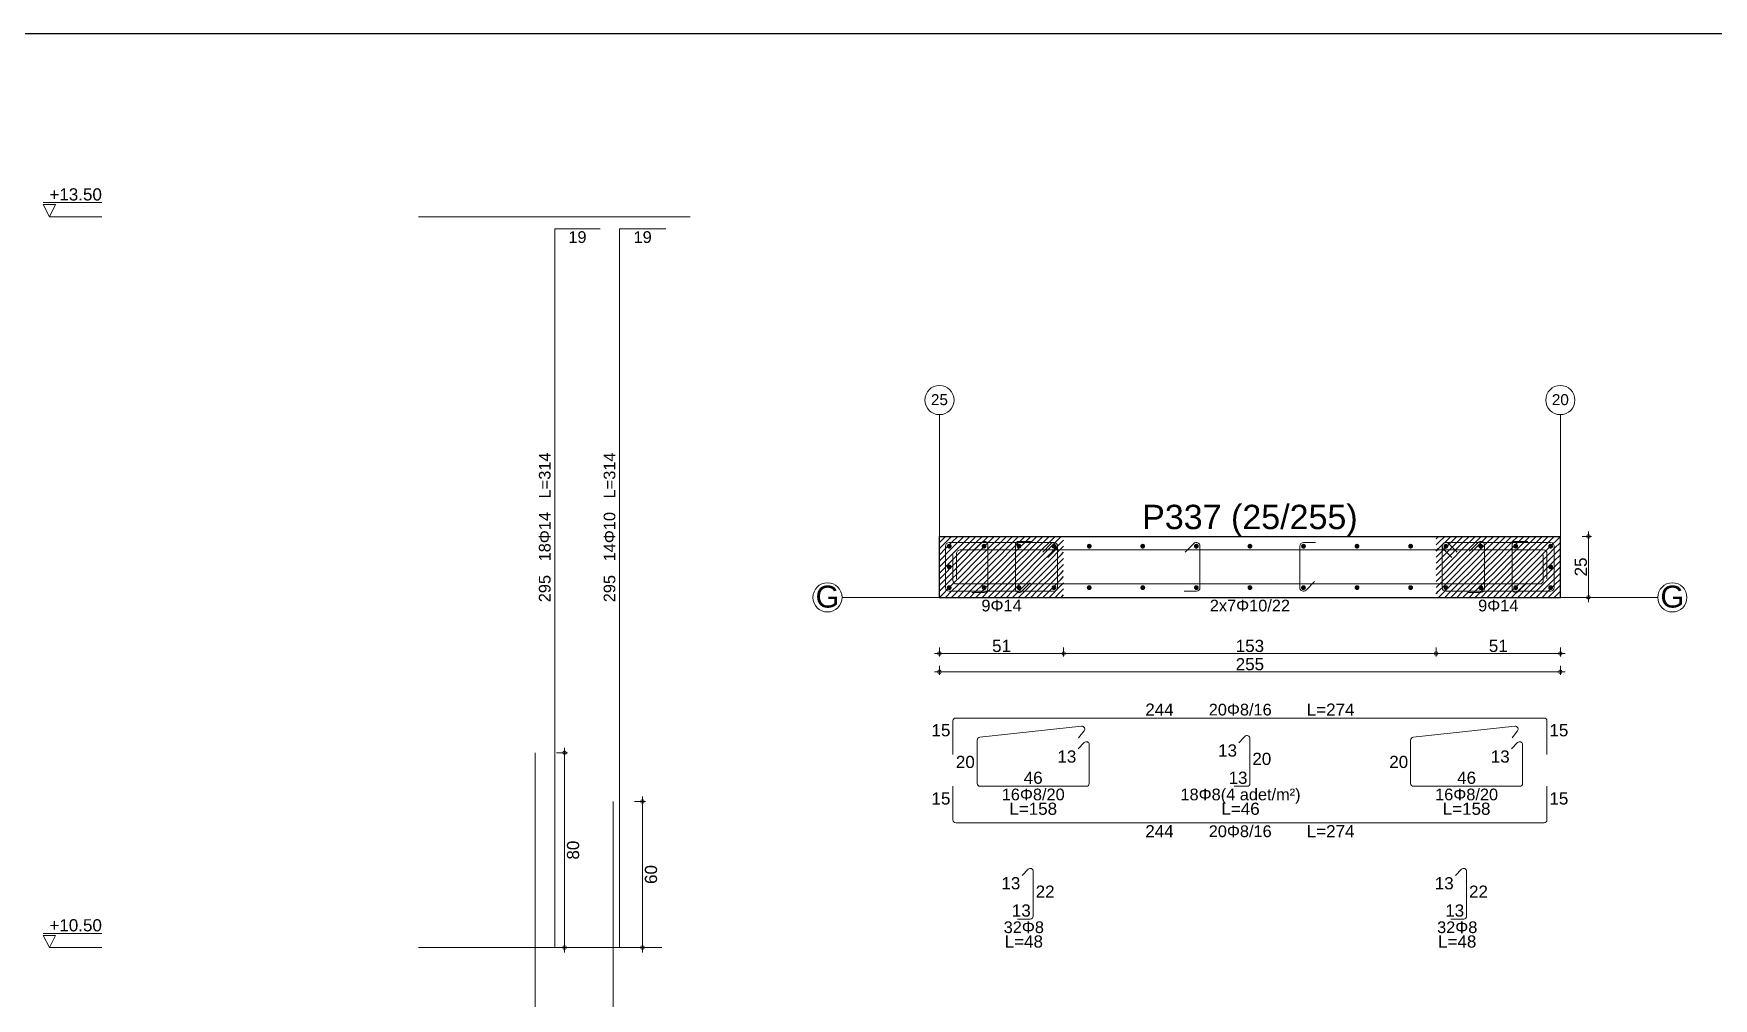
# Model space of a CAD drawing. Header units: millimetres. Extents: x 2232 to 85269, y -3593 to 5869.
# Drawn here: x 83641 to 84676, y 313 to 907 of the extents above; entities that cross this region are included whole.
import ezdxf

# ---------------------------------------------------------------- set-up
doc = ezdxf.new("R2010")
doc.units = ezdxf.units.MM
doc.linetypes.add('CENTER2', pattern=[112.5, 75, -12.5, 12.5, -12.5])
for name, color, linetype in [('Donatı Topl. Uzun. Yazısı', 7, 'Continuous'), ('Donatı Uz. Yazısı', 7, 'Continuous'), ('Donatı Yazısı', 7, 'Continuous'), ('Donatı Çizgisi', 7, 'Continuous'), ('Panel', 7, 'Continuous'), ('Standart', 7, 'Continuous'), ('Ölçülendirme', 7, 'Continuous')]:
    doc.layers.add(name, color=color, linetype=linetype)
doc.styles.add('arial_1_18', font='arial.ttf', dxfattribs={"height": 0.2})

# ---------------------------------------------------------------- blocks, each defined once
blk = doc.blocks.new('IDE824Entity7266')
at = {"layer": 'Donatı Çizgisi', "linetype": 'Continuous', "lineweight": 5}
h = blk.add_hatch(color=5, dxfattribs=at)
edge = h.paths.add_edge_path(flags=0)
edge.add_arc((27892.27, 1410), 1, 0, 360)
h = blk.add_hatch(color=5, dxfattribs=at)
edge = h.paths.add_edge_path(flags=0)
edge.add_arc((27906.6, 1410), 1, 0, 360)
h = blk.add_hatch(color=5, dxfattribs=at)
edge = h.paths.add_edge_path(flags=0)
edge.add_arc((27920.93, 1410), 1, 0, 360)
h = blk.add_hatch(color=5, dxfattribs=at)
edge = h.paths.add_edge_path(flags=0)
edge.add_arc((27935.27, 1410), 1, 0, 360)
h = blk.add_hatch(color=5, dxfattribs=at)
edge = h.paths.add_edge_path(flags=0)
edge.add_arc((27949.77, 1410), 1, 0, 360)
h = blk.add_hatch(color=5, dxfattribs=at)
edge = h.paths.add_edge_path(flags=0)
edge.add_arc((27971.77, 1410), 1, 0, 360)
h = blk.add_hatch(color=5, dxfattribs=at)
edge = h.paths.add_edge_path(flags=0)
edge.add_arc((27993.77, 1410), 1, 0, 360)
h = blk.add_hatch(color=5, dxfattribs=at)
edge = h.paths.add_edge_path(flags=0)
edge.add_arc((28015.77, 1410), 1, 0, 360)
h = blk.add_hatch(color=5, dxfattribs=at)
edge = h.paths.add_edge_path(flags=0)
edge.add_arc((28037.77, 1410), 1, 0, 360)
h = blk.add_hatch(color=5, dxfattribs=at)
edge = h.paths.add_edge_path(flags=0)
edge.add_arc((28059.77, 1410), 1, 0, 360)
h = blk.add_hatch(color=5, dxfattribs=at)
edge = h.paths.add_edge_path(flags=0)
edge.add_arc((28081.77, 1410), 1, 0, 360)
h = blk.add_hatch(color=5, dxfattribs=at)
edge = h.paths.add_edge_path(flags=0)
edge.add_arc((28096.27, 1410), 1, 0, 360)
h = blk.add_hatch(color=5, dxfattribs=at)
edge = h.paths.add_edge_path(flags=0)
edge.add_arc((28110.6, 1410), 1, 0, 360)
h = blk.add_hatch(color=5, dxfattribs=at)
edge = h.paths.add_edge_path(flags=0)
edge.add_arc((28124.93, 1410), 1, 0, 360)
h = blk.add_hatch(color=5, dxfattribs=at)
edge = h.paths.add_edge_path(flags=0)
edge.add_arc((28139.27, 1410), 1, 0, 360)
h = blk.add_hatch(color=5, dxfattribs=at)
edge = h.paths.add_edge_path(flags=0)
edge.add_arc((27892.27, 1401.5), 1, 0, 360)
h = blk.add_hatch(color=5, dxfattribs=at)
edge = h.paths.add_edge_path(flags=0)
edge.add_arc((28139.27, 1401.5), 1, 0, 360)
h = blk.add_hatch(color=5, dxfattribs=at)
edge = h.paths.add_edge_path(flags=0)
edge.add_arc((27892.27, 1393), 1, 0, 360)
h = blk.add_hatch(color=5, dxfattribs=at)
edge = h.paths.add_edge_path(flags=0)
edge.add_arc((27906.6, 1393), 1, 0, 360)
h = blk.add_hatch(color=5, dxfattribs=at)
edge = h.paths.add_edge_path(flags=0)
edge.add_arc((27920.93, 1393), 1, 0, 360)
h = blk.add_hatch(color=5, dxfattribs=at)
edge = h.paths.add_edge_path(flags=0)
edge.add_arc((27935.27, 1393), 1, 0, 360)
h = blk.add_hatch(color=5, dxfattribs=at)
edge = h.paths.add_edge_path(flags=0)
edge.add_arc((27949.77, 1393), 1, 0, 360)
h = blk.add_hatch(color=5, dxfattribs=at)
edge = h.paths.add_edge_path(flags=0)
edge.add_arc((27971.77, 1393), 1, 0, 360)
h = blk.add_hatch(color=5, dxfattribs=at)
edge = h.paths.add_edge_path(flags=0)
edge.add_arc((27993.77, 1393), 1, 0, 360)
h = blk.add_hatch(color=5, dxfattribs=at)
edge = h.paths.add_edge_path(flags=0)
edge.add_arc((28015.77, 1393), 1, 0, 360)
h = blk.add_hatch(color=5, dxfattribs=at)
edge = h.paths.add_edge_path(flags=0)
edge.add_arc((28037.77, 1393), 1, 0, 360)
h = blk.add_hatch(color=5, dxfattribs=at)
edge = h.paths.add_edge_path(flags=0)
edge.add_arc((28059.77, 1393), 1, 0, 360)
h = blk.add_hatch(color=5, dxfattribs=at)
edge = h.paths.add_edge_path(flags=0)
edge.add_arc((28081.77, 1393), 1, 0, 360)
h = blk.add_hatch(color=5, dxfattribs=at)
edge = h.paths.add_edge_path(flags=0)
edge.add_arc((28096.27, 1393), 1, 0, 360)
h = blk.add_hatch(color=5, dxfattribs=at)
edge = h.paths.add_edge_path(flags=0)
edge.add_arc((28110.6, 1393), 1, 0, 360)
h = blk.add_hatch(color=5, dxfattribs=at)
edge = h.paths.add_edge_path(flags=0)
edge.add_arc((28124.93, 1393), 1, 0, 360)
h = blk.add_hatch(color=5, dxfattribs=at)
edge = h.paths.add_edge_path(flags=0)
edge.add_arc((28139.27, 1393), 1, 0, 360)
at = {"layer": 'Donatı Çizgisi', "color": 5, "linetype": 'Continuous', "lineweight": 5}
for points in [[(27730.27, 1245.24), (27730.27, 1540.24)], [(27730.27, 1540.24), (27748.87, 1540.24)], [(27756.87, 1245.24), (27756.87, 1540.24)], [(27756.87, 1540.24), (27775.87, 1540.24)], [(27722.27, 945.24), (27722.27, 1325.24)], [(27754.27, 945.24), (27754.27, 1305.24)]]:
    blk.add_lwpolyline(points, dxfattribs=at)
at = {"layer": 'Donatı Çizgisi', "color": 1, "linetype": 'Continuous', "lineweight": 5}
for points in [[(27890.77, 1393), (27890.77, 1410)], [(27892.27, 1411.5), (27935.27, 1411.5)], [(27896.77, 1408.5), (28136.27, 1408.5)], [(27902, 1408.03), (27905.54, 1411.56)], [(27908.1, 1392.5), (27908.1, 1410.5)], [(27919.43, 1392.5), (27919.43, 1410.5)], [(27920.93, 1412), (27925.93, 1412)], [(27930.67, 1407.53), (27934.21, 1411.06)], [(27932.79, 1405.4), (27936.33, 1408.94)], [(27936.77, 1393), (27936.77, 1410)], [(27989.17, 1407.53), (27992.71, 1411.06)], [(27995.27, 1393), (27995.27, 1410)], [(28036.27, 1393), (28036.27, 1410)], [(28037.77, 1411.5), (28042.77, 1411.5)], [(28094.77, 1393), (28094.77, 1410)], [(28095.21, 1408.94), (28098.74, 1405.4)], [(28096.27, 1411.5), (28139.27, 1411.5)], [(28100.86, 1407.53), (28097.33, 1411.06)], [(28106, 1408.03), (28109.54, 1411.56)], [(28112.1, 1392.5), (28112.1, 1410.5)], [(28123.43, 1392.5), (28123.43, 1410.5)], [(28124.93, 1412), (28129.93, 1412)], [(28140.77, 1393), (28140.77, 1410)], [(27893.77, 1396), (27893.77, 1406.4)], [(27895.27, 1396.6), (27895.27, 1407)], [(28136.27, 1396), (28136.27, 1406.4)], [(28137.77, 1396.6), (28137.77, 1407)], [(27895.27, 1394.5), (28134.77, 1394.5)], [(27921.99, 1391.44), (27925.53, 1394.97)], [(28038.83, 1391.94), (28042.36, 1395.47)], [(28125.99, 1391.44), (28129.53, 1394.97)], [(27892.27, 1391.5), (27935.27, 1391.5)], [(27901.6, 1391), (27906.6, 1391)], [(27988.77, 1391.5), (27993.77, 1391.5)], [(28096.27, 1391.5), (28139.27, 1391.5)], [(28105.6, 1391), (28110.6, 1391)], [(27894.97, 1339.46), (28136.57, 1339.46)], [(27893.77, 1324.46), (27893.77, 1338.26)], [(27904.84, 1331.58), (27946.62, 1336.12)], [(27945.43, 1331.36), (27947.68, 1334.17)], [(28011.17, 1329.36), (28013.72, 1331.91)], [(28082.84, 1331.58), (28124.62, 1336.12)], [(28123.43, 1331.36), (28125.68, 1334.17)], [(28137.77, 1324.46), (28137.77, 1338.26)], [(27903.77, 1312.66), (27903.77, 1330.38)], [(27945.17, 1326.86), (27947.72, 1329.41)], [(27949.77, 1312.66), (27949.77, 1328.56)], [(28015.77, 1312.66), (28015.77, 1331.06)], [(28081.77, 1312.66), (28081.77, 1330.38)], [(28123.17, 1326.86), (28125.72, 1329.41)], [(28127.77, 1312.66), (28127.77, 1328.56)], [(27893.77, 1297.66), (27893.77, 1311.46)], [(27904.97, 1311.46), (27948.57, 1311.46)], [(28009.27, 1311.46), (28014.57, 1311.46)], [(28082.97, 1311.46), (28126.57, 1311.46)], [(28137.77, 1297.66), (28137.77, 1311.46)], [(27894.97, 1296.46), (28136.57, 1296.46)], [(27922.17, 1274.86), (27924.72, 1277.41)], [(27926.77, 1258.16), (27926.77, 1276.56)], [(28100.17, 1274.86), (28102.72, 1277.41)], [(28104.77, 1258.16), (28104.77, 1276.56)], [(27920.27, 1256.96), (27925.57, 1256.96)], [(28098.27, 1256.96), (28103.57, 1256.96)]]:
    blk.add_lwpolyline(points, dxfattribs=at)
for centre, radius, start, end in [((27892.27, 1410), 1.5, 90, 180), ((27896.77, 1407), 1.5, 90, 180), ((27906.6, 1410.5), 1.5, 0, 135), ((27920.93, 1410.5), 1.5, 90, 180), ((27935.27, 1410), 1.5, 360, 135), ((27935.27, 1410), 1.5, 315, 90), ((27993.77, 1410), 1.5, 0, 135), ((28037.77, 1410), 1.5, 90, 180), ((28096.27, 1410), 1.5, 90, 225), ((28096.27, 1410), 1.5, 45, 180), ((28110.6, 1410.5), 1.5, 0, 135), ((28124.93, 1410.5), 1.5, 90, 180), ((28136.27, 1407), 1.5, 0, 90), ((28139.27, 1410), 1.5, 0, 90), ((27895.27, 1396), 1.5, 180, 270), ((28134.77, 1396), 1.5, 270, 0), ((27892.27, 1393), 1.5, 180, 270), ((27906.6, 1392.5), 1.5, 270, 0), ((27920.93, 1392.5), 1.5, 180, 315), ((27935.27, 1393), 1.5, 270, 360), ((27993.77, 1393), 1.5, 270, 0), ((28037.77, 1393), 1.5, 180, 315), ((28096.27, 1393), 1.5, 180, 270), ((28110.6, 1392.5), 1.5, 270, 0), ((28124.93, 1392.5), 1.5, 180, 315), ((28139.27, 1393), 1.5, 270, 0), ((27894.97, 1338.26), 1.2, 90, 180), ((28136.57, 1338.26), 1.2, 0, 90), ((27904.97, 1330.38), 1.2, 96.20345, 180), ((27946.75, 1334.92), 1.2, 321.20345, 96.20345), ((28014.57, 1331.06), 1.2, 0, 135), ((28082.97, 1330.38), 1.2, 96.20345, 180), ((28124.75, 1334.92), 1.2, 321.20345, 96.20345), ((27948.57, 1328.56), 1.2, 0, 135), ((28126.57, 1328.56), 1.2, 0, 135), ((27904.97, 1312.66), 1.2, 180, 270), ((27948.57, 1312.66), 1.2, 270, 0), ((28014.57, 1312.66), 1.2, 270, 0), ((28082.97, 1312.66), 1.2, 180, 270), ((28126.57, 1312.66), 1.2, 270, 0), ((27894.97, 1297.66), 1.2, 180, 270), ((28136.57, 1297.66), 1.2, 270, 0), ((27925.57, 1276.56), 1.2, 0, 135), ((28103.57, 1276.56), 1.2, 0, 135), ((27925.57, 1258.16), 1.2, 270, 0), ((28103.57, 1258.16), 1.2, 270, 0)]:
    blk.add_arc(centre, radius, start, end, dxfattribs=at)
at = {"layer": 'Panel', "color": 1, "linetype": 'Continuous', "lineweight": 5}
for points in [[(27674.27, 1545.24), (27785.87, 1545.24)], [(27674.27, 1245.24), (27774.27, 1245.24)]]:
    blk.add_lwpolyline(points, dxfattribs=at)
at = {"layer": 'Panel', "color": 250, "linetype": 'CENTER2', "lineweight": 5}
for points in [[(27888.27, 1414), (27888.27, 1464)], [(28143.27, 1414), (28143.27, 1464)], [(27848.27, 1389), (27888.27, 1389)], [(28143.27, 1389), (28183.27, 1389)]]:
    blk.add_lwpolyline(points, dxfattribs=at)
at = {"layer": 'Panel', "color": 251, "linetype": 'Continuous', "lineweight": -3}
for points in [[(27888.27, 1409), (27893.27, 1414)], [(27888.27, 1411.5), (27890.77, 1414)], [(27888.27, 1404), (27893.27, 1409)], [(27888.27, 1406.5), (27890.77, 1409)], [(27890.77, 1409), (27893.27, 1411.5)], [(27893.27, 1409), (27898.27, 1414)], [(27893.27, 1411.5), (27895.77, 1414)], [(27893.27, 1404), (27898.27, 1409)], [(27893.27, 1406.5), (27895.77, 1409)], [(27895.77, 1409), (27898.27, 1411.5)], [(27898.27, 1409), (27903.27, 1414)], [(27898.27, 1411.5), (27900.77, 1414)], [(27898.27, 1404), (27903.27, 1409)], [(27898.27, 1406.5), (27900.77, 1409)], [(27900.77, 1409), (27903.27, 1411.5)], [(27903.27, 1409), (27908.27, 1414)], [(27903.27, 1411.5), (27905.77, 1414)], [(27903.27, 1404), (27908.27, 1409)], [(27903.27, 1406.5), (27905.77, 1409)], [(27905.77, 1409), (27908.27, 1411.5)], [(27908.27, 1409), (27913.27, 1414)], [(27908.27, 1411.5), (27910.77, 1414)], [(27908.27, 1404), (27913.27, 1409)], [(27908.27, 1406.5), (27910.77, 1409)], [(27910.77, 1409), (27913.27, 1411.5)], [(27913.27, 1409), (27918.27, 1414)], [(27913.27, 1411.5), (27915.77, 1414)], [(27913.27, 1404), (27918.27, 1409)], [(27913.27, 1406.5), (27915.77, 1409)], [(27915.77, 1409), (27918.27, 1411.5)], [(27918.27, 1409), (27923.27, 1414)], [(27918.27, 1411.5), (27920.77, 1414)], [(27918.27, 1404), (27923.27, 1409)], [(27918.27, 1406.5), (27920.77, 1409)], [(27920.77, 1409), (27923.27, 1411.5)], [(27923.27, 1409), (27928.27, 1414)], [(27923.27, 1411.5), (27925.77, 1414)], [(27923.27, 1404), (27928.27, 1409)], [(27923.27, 1406.5), (27925.77, 1409)], [(27925.77, 1409), (27928.27, 1411.5)], [(27928.27, 1409), (27933.27, 1414)], [(27928.27, 1411.5), (27930.77, 1414)], [(27928.27, 1404), (27933.27, 1409)], [(27928.27, 1406.5), (27930.77, 1409)], [(27930.77, 1409), (27933.27, 1411.5)], [(27933.27, 1409), (27938.27, 1414)], [(27933.27, 1411.5), (27935.77, 1414)], [(27933.27, 1404), (27938.27, 1409)], [(27933.27, 1406.5), (27935.77, 1409)], [(27935.77, 1409), (27938.27, 1411.5)], [(27938.27, 1411.5), (27939.27, 1412.5)], [(27938.27, 1409), (27939.27, 1410)], [(27938.27, 1406.5), (27939.27, 1407.5)], [(28092.27, 1413), (28093.27, 1414)], [(28092.27, 1410.5), (28093.27, 1411.5)], [(28092.27, 1408), (28093.27, 1409)], [(28093.27, 1409), (28098.27, 1414)], [(28093.27, 1411.5), (28095.77, 1414)], [(28093.27, 1404), (28098.27, 1409)], [(28093.27, 1406.5), (28095.77, 1409)], [(28095.77, 1409), (28098.27, 1411.5)], [(28098.27, 1409), (28103.27, 1414)], [(28098.27, 1411.5), (28100.77, 1414)], [(28098.27, 1404), (28103.27, 1409)], [(28098.27, 1406.5), (28100.77, 1409)], [(28100.77, 1409), (28103.27, 1411.5)], [(28103.27, 1409), (28108.27, 1414)], [(28103.27, 1411.5), (28105.77, 1414)], [(28103.27, 1404), (28108.27, 1409)], [(28103.27, 1406.5), (28105.77, 1409)], [(28105.77, 1409), (28108.27, 1411.5)], [(28108.27, 1409), (28113.27, 1414)], [(28108.27, 1411.5), (28110.77, 1414)], [(28108.27, 1404), (28113.27, 1409)], [(28108.27, 1406.5), (28110.77, 1409)], [(28110.77, 1409), (28113.27, 1411.5)], [(28113.27, 1409), (28118.27, 1414)], [(28113.27, 1411.5), (28115.77, 1414)], [(28113.27, 1404), (28118.27, 1409)], [(28113.27, 1406.5), (28115.77, 1409)], [(28115.77, 1409), (28118.27, 1411.5)], [(28118.27, 1409), (28123.27, 1414)], [(28118.27, 1411.5), (28120.77, 1414)], [(28118.27, 1404), (28123.27, 1409)], [(28118.27, 1406.5), (28120.77, 1409)], [(28120.77, 1409), (28123.27, 1411.5)], [(28123.27, 1409), (28128.27, 1414)], [(28123.27, 1411.5), (28125.77, 1414)], [(28123.27, 1404), (28128.27, 1409)], [(28123.27, 1406.5), (28125.77, 1409)], [(28125.77, 1409), (28128.27, 1411.5)], [(28128.27, 1409), (28133.27, 1414)], [(28128.27, 1411.5), (28130.77, 1414)], [(28128.27, 1404), (28133.27, 1409)], [(28128.27, 1406.5), (28130.77, 1409)], [(28130.77, 1409), (28133.27, 1411.5)], [(28133.27, 1409), (28138.27, 1414)], [(28133.27, 1411.5), (28135.77, 1414)], [(28133.27, 1404), (28138.27, 1409)], [(28133.27, 1406.5), (28135.77, 1409)], [(28135.77, 1409), (28138.27, 1411.5)], [(28138.27, 1409), (28143.27, 1414)], [(28138.27, 1411.5), (28140.77, 1414)], [(28138.27, 1404), (28143.27, 1409)], [(28138.27, 1406.5), (28140.77, 1409)], [(28140.77, 1409), (28143.27, 1411.5)], [(27888.27, 1399), (27893.27, 1404)], [(27888.27, 1401.5), (27890.77, 1404)], [(27890.77, 1404), (27893.27, 1406.5)], [(27890.77, 1399), (27893.27, 1401.5)], [(27893.27, 1399), (27898.27, 1404)], [(27893.27, 1401.5), (27895.77, 1404)], [(27895.77, 1404), (27898.27, 1406.5)], [(27895.77, 1399), (27898.27, 1401.5)], [(27898.27, 1399), (27903.27, 1404)], [(27898.27, 1401.5), (27900.77, 1404)], [(27900.77, 1404), (27903.27, 1406.5)], [(27900.77, 1399), (27903.27, 1401.5)], [(27903.27, 1399), (27908.27, 1404)], [(27903.27, 1401.5), (27905.77, 1404)], [(27905.77, 1404), (27908.27, 1406.5)], [(27905.77, 1399), (27908.27, 1401.5)], [(27908.27, 1399), (27913.27, 1404)], [(27908.27, 1401.5), (27910.77, 1404)], [(27910.77, 1404), (27913.27, 1406.5)], [(27910.77, 1399), (27913.27, 1401.5)], [(27913.27, 1399), (27918.27, 1404)], [(27913.27, 1401.5), (27915.77, 1404)], [(27915.77, 1404), (27918.27, 1406.5)], [(27915.77, 1399), (27918.27, 1401.5)], [(27918.27, 1399), (27923.27, 1404)], [(27918.27, 1401.5), (27920.77, 1404)], [(27920.77, 1404), (27923.27, 1406.5)], [(27920.77, 1399), (27923.27, 1401.5)], [(27923.27, 1399), (27928.27, 1404)], [(27923.27, 1401.5), (27925.77, 1404)], [(27925.77, 1404), (27928.27, 1406.5)], [(27925.77, 1399), (27928.27, 1401.5)], [(27928.27, 1399), (27933.27, 1404)], [(27928.27, 1401.5), (27930.77, 1404)], [(27930.77, 1404), (27933.27, 1406.5)], [(27930.77, 1399), (27933.27, 1401.5)], [(27933.27, 1399), (27938.27, 1404)], [(27933.27, 1401.5), (27935.77, 1404)], [(27935.77, 1404), (27938.27, 1406.5)], [(27935.77, 1399), (27938.27, 1401.5)], [(27938.27, 1404), (27939.27, 1405)], [(27938.27, 1401.5), (27939.27, 1402.5)], [(28092.27, 1405.5), (28093.27, 1406.5)], [(28092.27, 1403), (28093.27, 1404)], [(28092.27, 1400.5), (28093.27, 1401.5)], [(28093.27, 1399), (28098.27, 1404)], [(28093.27, 1401.5), (28095.77, 1404)], [(28095.77, 1404), (28098.27, 1406.5)], [(28095.77, 1399), (28098.27, 1401.5)], [(28098.27, 1399), (28103.27, 1404)], [(28098.27, 1401.5), (28100.77, 1404)], [(28100.77, 1404), (28103.27, 1406.5)], [(28100.77, 1399), (28103.27, 1401.5)], [(28103.27, 1399), (28108.27, 1404)], [(28103.27, 1401.5), (28105.77, 1404)], [(28105.77, 1404), (28108.27, 1406.5)], [(28105.77, 1399), (28108.27, 1401.5)], [(28108.27, 1399), (28113.27, 1404)], [(28108.27, 1401.5), (28110.77, 1404)], [(28110.77, 1404), (28113.27, 1406.5)], [(28110.77, 1399), (28113.27, 1401.5)], [(28113.27, 1399), (28118.27, 1404)], [(28113.27, 1401.5), (28115.77, 1404)], [(28115.77, 1404), (28118.27, 1406.5)], [(28115.77, 1399), (28118.27, 1401.5)], [(28118.27, 1399), (28123.27, 1404)], [(28118.27, 1401.5), (28120.77, 1404)], [(28120.77, 1404), (28123.27, 1406.5)], [(28120.77, 1399), (28123.27, 1401.5)], [(28123.27, 1399), (28128.27, 1404)], [(28123.27, 1401.5), (28125.77, 1404)], [(28125.77, 1404), (28128.27, 1406.5)], [(28125.77, 1399), (28128.27, 1401.5)], [(28128.27, 1399), (28133.27, 1404)], [(28128.27, 1401.5), (28130.77, 1404)], [(28130.77, 1404), (28133.27, 1406.5)], [(28130.77, 1399), (28133.27, 1401.5)], [(28133.27, 1399), (28138.27, 1404)], [(28133.27, 1401.5), (28135.77, 1404)], [(28135.77, 1404), (28138.27, 1406.5)], [(28135.77, 1399), (28138.27, 1401.5)], [(28138.27, 1399), (28143.27, 1404)], [(28138.27, 1401.5), (28140.77, 1404)], [(28140.77, 1404), (28143.27, 1406.5)], [(28140.77, 1399), (28143.27, 1401.5)], [(27888.27, 1394), (27893.27, 1399)], [(27888.27, 1396.5), (27890.77, 1399)], [(27888.27, 1389), (27893.27, 1394)], [(27888.27, 1391.5), (27890.77, 1394)], [(27890.77, 1394), (27893.27, 1396.5)], [(27893.27, 1394), (27898.27, 1399)], [(27893.27, 1396.5), (27895.77, 1399)], [(27893.27, 1389), (27898.27, 1394)], [(27893.27, 1391.5), (27895.77, 1394)], [(27895.77, 1394), (27898.27, 1396.5)], [(27898.27, 1394), (27903.27, 1399)], [(27898.27, 1396.5), (27900.77, 1399)], [(27898.27, 1389), (27903.27, 1394)], [(27898.27, 1391.5), (27900.77, 1394)], [(27900.77, 1394), (27903.27, 1396.5)], [(27903.27, 1394), (27908.27, 1399)], [(27903.27, 1396.5), (27905.77, 1399)], [(27903.27, 1389), (27908.27, 1394)], [(27903.27, 1391.5), (27905.77, 1394)], [(27905.77, 1394), (27908.27, 1396.5)], [(27908.27, 1394), (27913.27, 1399)], [(27908.27, 1396.5), (27910.77, 1399)], [(27908.27, 1389), (27913.27, 1394)], [(27908.27, 1391.5), (27910.77, 1394)], [(27910.77, 1394), (27913.27, 1396.5)], [(27913.27, 1394), (27918.27, 1399)], [(27913.27, 1396.5), (27915.77, 1399)], [(27913.27, 1389), (27918.27, 1394)], [(27913.27, 1391.5), (27915.77, 1394)], [(27915.77, 1394), (27918.27, 1396.5)], [(27918.27, 1394), (27923.27, 1399)], [(27918.27, 1396.5), (27920.77, 1399)], [(27918.27, 1389), (27923.27, 1394)], [(27918.27, 1391.5), (27920.77, 1394)], [(27920.77, 1394), (27923.27, 1396.5)], [(27923.27, 1394), (27928.27, 1399)], [(27923.27, 1396.5), (27925.77, 1399)], [(27923.27, 1389), (27928.27, 1394)], [(27923.27, 1391.5), (27925.77, 1394)], [(27925.77, 1394), (27928.27, 1396.5)], [(27928.27, 1394), (27933.27, 1399)], [(27928.27, 1396.5), (27930.77, 1399)], [(27928.27, 1389), (27933.27, 1394)], [(27928.27, 1391.5), (27930.77, 1394)], [(27930.77, 1394), (27933.27, 1396.5)], [(27933.27, 1394), (27938.27, 1399)], [(27933.27, 1396.5), (27935.77, 1399)], [(27933.27, 1389), (27938.27, 1394)], [(27933.27, 1391.5), (27935.77, 1394)], [(27935.77, 1394), (27938.27, 1396.5)], [(27938.27, 1399), (27939.27, 1400)], [(27938.27, 1396.5), (27939.27, 1397.5)], [(27938.27, 1394), (27939.27, 1395)], [(28092.27, 1398), (28093.27, 1399)], [(28092.27, 1395.5), (28093.27, 1396.5)], [(28092.27, 1393), (28093.27, 1394)], [(28093.27, 1394), (28098.27, 1399)], [(28093.27, 1396.5), (28095.77, 1399)], [(28093.27, 1389), (28098.27, 1394)], [(28093.27, 1391.5), (28095.77, 1394)], [(28095.77, 1394), (28098.27, 1396.5)], [(28098.27, 1394), (28103.27, 1399)], [(28098.27, 1396.5), (28100.77, 1399)], [(28098.27, 1389), (28103.27, 1394)], [(28098.27, 1391.5), (28100.77, 1394)], [(28100.77, 1394), (28103.27, 1396.5)], [(28103.27, 1394), (28108.27, 1399)], [(28103.27, 1396.5), (28105.77, 1399)], [(28103.27, 1389), (28108.27, 1394)], [(28103.27, 1391.5), (28105.77, 1394)], [(28105.77, 1394), (28108.27, 1396.5)], [(28108.27, 1394), (28113.27, 1399)], [(28108.27, 1396.5), (28110.77, 1399)], [(28108.27, 1389), (28113.27, 1394)], [(28108.27, 1391.5), (28110.77, 1394)], [(28110.77, 1394), (28113.27, 1396.5)], [(28113.27, 1394), (28118.27, 1399)], [(28113.27, 1396.5), (28115.77, 1399)], [(28113.27, 1389), (28118.27, 1394)], [(28113.27, 1391.5), (28115.77, 1394)], [(28115.77, 1394), (28118.27, 1396.5)], [(28118.27, 1394), (28123.27, 1399)], [(28118.27, 1396.5), (28120.77, 1399)], [(28118.27, 1389), (28123.27, 1394)], [(28118.27, 1391.5), (28120.77, 1394)], [(28120.77, 1394), (28123.27, 1396.5)], [(28123.27, 1394), (28128.27, 1399)], [(28123.27, 1396.5), (28125.77, 1399)], [(28123.27, 1389), (28128.27, 1394)], [(28123.27, 1391.5), (28125.77, 1394)], [(28125.77, 1394), (28128.27, 1396.5)], [(28128.27, 1394), (28133.27, 1399)], [(28128.27, 1396.5), (28130.77, 1399)], [(28128.27, 1389), (28133.27, 1394)], [(28128.27, 1391.5), (28130.77, 1394)], [(28130.77, 1394), (28133.27, 1396.5)], [(28133.27, 1394), (28138.27, 1399)], [(28133.27, 1396.5), (28135.77, 1399)], [(28133.27, 1389), (28138.27, 1394)], [(28133.27, 1391.5), (28135.77, 1394)], [(28135.77, 1394), (28138.27, 1396.5)], [(28138.27, 1394), (28143.27, 1399)], [(28138.27, 1396.5), (28140.77, 1399)], [(28138.27, 1389), (28143.27, 1394)], [(28138.27, 1391.5), (28140.77, 1394)], [(28140.77, 1394), (28143.27, 1396.5)], [(27890.77, 1389), (27893.27, 1391.5)], [(27895.77, 1389), (27898.27, 1391.5)], [(27900.77, 1389), (27903.27, 1391.5)], [(27905.77, 1389), (27908.27, 1391.5)], [(27910.77, 1389), (27913.27, 1391.5)], [(27915.77, 1389), (27918.27, 1391.5)], [(27920.77, 1389), (27923.27, 1391.5)], [(27925.77, 1389), (27928.27, 1391.5)], [(27930.77, 1389), (27933.27, 1391.5)], [(27935.77, 1389), (27938.27, 1391.5)], [(27938.27, 1391.5), (27939.27, 1392.5)], [(27938.27, 1389), (27939.27, 1390)], [(28092.27, 1390.5), (28093.27, 1391.5)], [(28095.77, 1389), (28098.27, 1391.5)], [(28100.77, 1389), (28103.27, 1391.5)], [(28105.77, 1389), (28108.27, 1391.5)], [(28110.77, 1389), (28113.27, 1391.5)], [(28115.77, 1389), (28118.27, 1391.5)], [(28120.77, 1389), (28123.27, 1391.5)], [(28125.77, 1389), (28128.27, 1391.5)], [(28130.77, 1389), (28133.27, 1391.5)], [(28135.77, 1389), (28138.27, 1391.5)], [(28140.77, 1389), (28143.27, 1391.5)]]:
    blk.add_lwpolyline(points, dxfattribs=at)
at = {"layer": 'Panel', "color": 33, "linetype": 'Continuous', "lineweight": -3}
for points in [[(27888.27, 1414), (28143.27, 1414)], [(27888.27, 1389), (27888.27, 1414)], [(28143.27, 1389), (28143.27, 1414)], [(27888.27, 1389), (28143.27, 1389)]]:
    blk.add_lwpolyline(points, dxfattribs=at)
at = {"layer": 'Panel', "color": 30, "linetype": 'Continuous', "lineweight": 5}
for centre in [(27888.27, 1470), (28143.27, 1470), (27842.27, 1389), (28189.27, 1389)]:
    blk.add_circle(centre, 6, dxfattribs=at)
at = {"layer": 'Ölçülendirme', "color": 1, "linetype": 'Continuous', "lineweight": 5}
for points in [[(27520.21, 1551.07), (27544.27, 1551.07)], [(27522.71, 1545.24), (27520.21, 1550.24)], [(27520.21, 1550.24), (27525.21, 1550.24)], [(27525.21, 1550.24), (27522.71, 1545.24)], [(27544.27, 1545.24), (27522.71, 1545.24)], [(27731.02, 1325.24), (27735.52, 1325.24)], [(27734.27, 1243.24), (27734.27, 1327.24)], [(27763.02, 1305.24), (27767.52, 1305.24)], [(27766.27, 1243.24), (27766.27, 1307.24)], [(27520.21, 1251.07), (27544.27, 1251.07)], [(27522.71, 1245.24), (27520.21, 1250.24)], [(27520.21, 1250.24), (27525.21, 1250.24)], [(27525.21, 1250.24), (27522.71, 1245.24)], [(27544.27, 1245.24), (27522.71, 1245.24)], [(27731.02, 1245.24), (27735.52, 1245.24)], [(27763.02, 1245.24), (27767.52, 1245.24)]]:
    blk.add_lwpolyline(points, dxfattribs=at)
at = {"layer": 'Ölçülendirme', "color": 5, "linetype": 'Continuous', "lineweight": 5}
for points in [[(28154.79, 1387), (28154.79, 1416)], [(28152.29, 1414), (28156.04, 1414)], [(28152.29, 1389), (28156.04, 1389)], [(27888.27, 1364.71), (27888.27, 1368.46)], [(27939.27, 1364.71), (27939.27, 1368.46)], [(28092.27, 1364.71), (28092.27, 1368.46)], [(28143.27, 1364.71), (28143.27, 1368.46)], [(27886.27, 1365.96), (28145.27, 1365.96)], [(27888.27, 1357.21), (27888.27, 1360.96)], [(28143.27, 1357.21), (28143.27, 1360.96)], [(27886.27, 1358.46), (28145.27, 1358.46)]]:
    blk.add_lwpolyline(points, dxfattribs=at)
for centre in [(28154.79, 1414), (28154.79, 1389), (27888.27, 1365.96), (27939.27, 1365.96), (28092.27, 1365.96), (28143.27, 1365.96), (27888.27, 1358.46), (28143.27, 1358.46)]:
    blk.add_circle(centre, 0.75, dxfattribs=at)
at = {"layer": 'Ölçülendirme', "color": 1, "linetype": 'Continuous', "lineweight": 5}
for centre in [(27734.27, 1325.24), (27766.27, 1305.24), (27734.27, 1245.24), (27766.27, 1245.24)]:
    blk.add_circle(centre, 0.75, dxfattribs=at)
at = {"layer": 'Donatı Topl. Uzun. Yazısı', "color": 5, "linetype": 'Continuous', "lineweight": 5, "style": 'arial_1_18'}
for s, p in [('L=274', (28039.11, 1340.42)), ('L=158', (27916.96, 1299.74)), ('L=46', (28004.05, 1299.74)), ('L=158', (28094.96, 1299.74)), ('L=274', (28039.11, 1290.5)), ('L=48', (27915.05, 1245.24)), ('L=48', (28093.05, 1245.24))]:
    blk.add_text(s, height=5, rotation=360, dxfattribs=at).set_placement(p)
at = {"layer": 'Donatı Uz. Yazısı', "color": 5, "linetype": 'Continuous', "lineweight": 5, "style": 'arial_1_18'}
for s, p in [('244', (27972.8, 1340.42)), ('15', (27885, 1331.96)), ('15', (28138.77, 1331.96)), ('13', (27936.7, 1321.16)), ('13', (28002.7, 1323.66)), ('20', (28016.77, 1320.21)), ('13', (28114.7, 1321.16)), ('20', (27895, 1318.96)), ('20', (28073, 1318.96)), ('46', (27922.88, 1312.46)), ('13', (28007, 1312.46)), ('46', (28100.88, 1312.46)), ('15', (27885, 1303.96)), ('15', (28138.77, 1303.96)), ('244', (27972.8, 1290.5)), ('13', (27913.7, 1269.16)), ('22', (27927.77, 1265.71)), ('13', (28091.7, 1269.16)), ('22', (28105.77, 1265.71)), ('13', (27918, 1257.96)), ('13', (28096, 1257.96))]:
    blk.add_text(s, height=5, rotation=360, dxfattribs=at).set_placement(p)
at = {"layer": 'Donatı Yazısı', "color": 5, "linetype": 'Continuous', "lineweight": 5, "style": 'arial_1_18'}
for p in [(27735.84, 1534.48), (27762.64, 1534.48)]:
    blk.add_text('19', height=4.8, dxfattribs=at).set_placement(p)
for s, rotation, p in [('295   18Φ14   L=314', 90, (27728.54, 1387)), ('295   14Φ10   L=314', 90, (27755.14, 1387)), ('9Φ14', 360, (27905.5, 1383.24)), ('2x7Φ10/22', 360, (27999.3, 1383.24)), ('9Φ14', 360, (28109.5, 1383.24)), ('20Φ8/16', 360, (27998.86, 1340.52)), ('16Φ8/20', 360, (27913.84, 1305.7)), ('18Φ8(4 adet/m²)', 360, (27987.25, 1305.7)), ('16Φ8/20', 360, (28091.84, 1305.7)), ('20Φ8/16', 360, (27998.86, 1290.6)), ('32Φ8', 360, (27914.65, 1251.2)), ('32Φ8', 360, (28092.65, 1251.2))]:
    blk.add_text(s, height=4.8, rotation=rotation, dxfattribs=at).set_placement(p)
at = {"layer": 'Panel', "color": 1, "linetype": 'Continuous', "lineweight": 5, "style": 'arial_1_18'}
for s, height, p in [('25', 4.5, (27884.77, 1467.91)), ('20', 4.5, (28139.77, 1467.91)), ('P337 (25/255)', 10, (27971.5, 1417)), ('G', 9, (27837.38, 1384.81)), ('G', 9, (28184.38, 1384.81))]:
    blk.add_text(s, height=height, rotation=360, dxfattribs=at).set_placement(p)
at = {"layer": 'Ölçülendirme', "color": 1, "linetype": 'Continuous', "lineweight": 5, "style": 'arial_1_18'}
for s, p in [('+13.50', (27522.71, 1551.91)), ('+10.50', (27522.71, 1251.91))]:
    blk.add_text(s, height=5, dxfattribs=at).set_placement(p)
at = {"layer": 'Ölçülendirme', "color": 5, "linetype": 'Continuous', "lineweight": 5, "style": 'arial_1_18'}
for s, rotation, p in [('25', 450, (28154.16, 1397.62)), ('51', 360, (27909.88, 1366.58)), ('153', 360, (28009.94, 1366.58)), ('51', 360, (28113.88, 1366.58)), ('255', 360, (28009.94, 1359.08))]:
    blk.add_text(s, height=5, rotation=rotation, dxfattribs=at).set_placement(p)
at = {"layer": 'Ölçülendirme', "color": 1, "linetype": 'Continuous', "lineweight": 5, "style": 'arial_1_18'}
for s, p in [('80', (27740.27, 1281.36)), ('60', (27772.27, 1271.36))]:
    blk.add_text(s, height=5, rotation=90, dxfattribs=at).set_placement(p)

msp = doc.modelspace()

# ---------------------------------------------------------------- linework, layer by layer
msp.add_line((3332.4, 906.6), (85269.2, 906.6))

# ---------------------------------------------------------------- block references
at = {"layer": 'Standart', "xscale": 1.5, "yscale": 1.5, "zscale": 1.5}
msp.add_blockref('IDE824Entity7266', (42366.5, -1524), dxfattribs=at)

doc.saveas('drawing.dxf')
